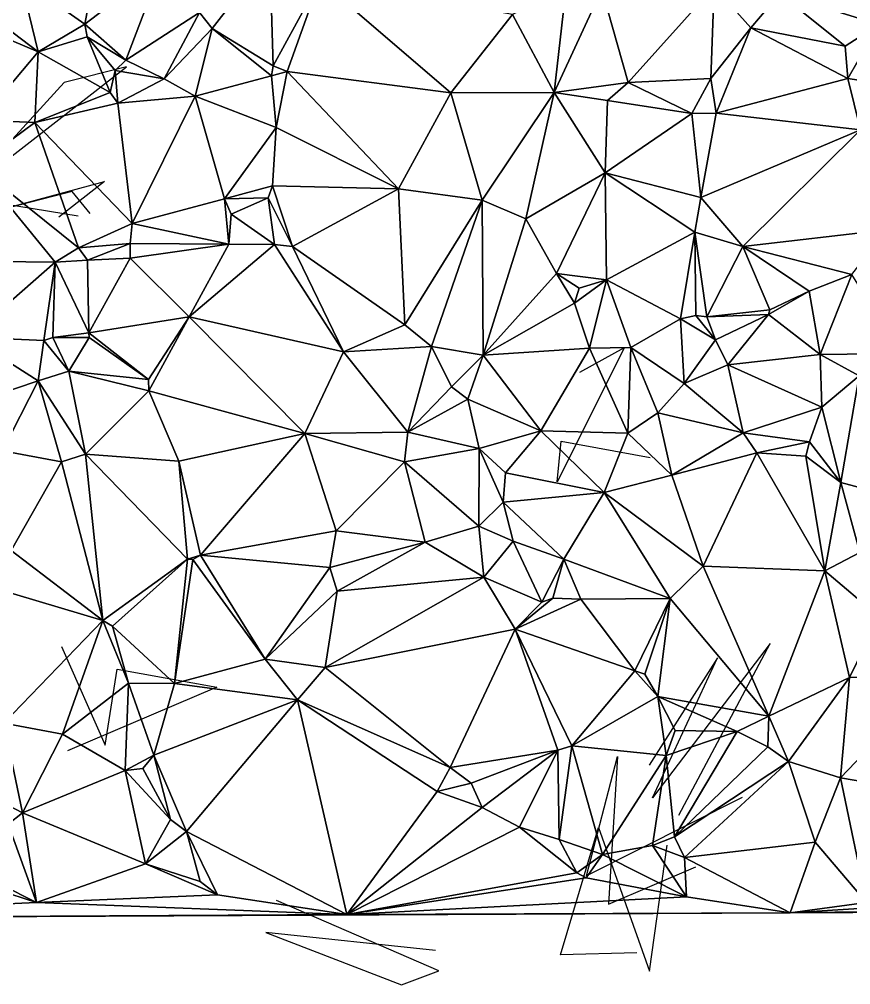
# Model space of a CAD drawing. Header units: metres. Extents: x -15 to 15.6, y -15.7 to 15.2.
# Drawn here: x -3.86 to 4.88, y -15.7 to -5.55 of the extents above; entities that cross this region are included whole.
import ezdxf

# ---------------------------------------------------------------- set-up
doc = ezdxf.new("R2010")
doc.units = ezdxf.units.M
doc.layers.add('CRACKS', color=1, linetype='Continuous')
doc.layers.add('STREET_MESH', color=7, linetype='Continuous')

msp = doc.modelspace()

# ---------------------------------------------------------------- linework, layer by layer
at = {"layer": 'CRACKS'}
for points in [[(-3.239, -7.62, 0.1), (-4.491, -7.415, 0.1), (-2.731, -6.049, 0.1), (-3.389, -6.215, 0.1), (-4.115, -7.009, 0.1)], [(-3.114, -7.592, 0.1), (-3.304, -7.361, 0.1), (-4.38, -7.636, 0.1), (-2.964, -7.255, 0.1), (-3.445, -7.629, 0.1)], [(2.034, -9.26, 0.1), (2.502, -9.002, 0.1), (1.794, -10.414, 0.1), (1.837, -9.986, 0.1), (2.773, -10.157, 0.1)], [(-3.417, -12.144, 0.1), (-2.957, -13.183, 0.1), (-2.829, -12.382, 0.1), (-1.784, -12.572, 0.1), (-3.351, -13.241, 0.1)], [(3.073, -13.918, 0.1), (4.034, -12.115, 0.1), (2.795, -13.736, 0.1), (3.481, -12.266, 0.1), (2.762, -13.393, 0.1)], [(3.738, -13.734, 0.1), (2.104, -14.558, 0.1), (2.428, -13.302, 0.1), (2.335, -14.855, 0.1), (3.252, -14.462, 0.1)], [(2.63, -15.368, 0.1), (1.829, -15.387, 0.1), (2.228, -14.05, 0.1), (2.765, -15.558, 0.1), (2.95, -14.234, 0.1)], [(0.516, -15.341, 0.1), (-1.268, -15.151, 0.1), (0.157, -15.701, 0.1), (0.549, -15.556, 0.1), (-1.156, -14.817, 0.1)]]:
    msp.add_polyline3d(points, dxfattribs=at)
at = {"layer": 'STREET_MESH'}
for points in [[(-3.17, -5.602), (-2.931, -4.329), (-3.847, -5.124)], [(-2.931, -4.329), (-3.17, -5.602), (-2.358, -4.978)], [(5.416, -4.291), (4.852, -4.627), (5.174, -5.604)], [(5.174, -5.604), (4.852, -4.627), (4.133, -5.28)], [(-1.965, -5.477), (-1.831, -5.646), (-1.224, -4.865)], [(-1.831, -5.646), (-1.192, -6.04), (-1.224, -4.865)], [(-1.192, -6.04), (-0.7, -5.139), (-1.224, -4.865)], [(-2.358, -4.978), (-3.17, -5.602), (-2.738, -5.979)], [(-1.965, -5.477), (-2.358, -4.978), (-2.738, -5.979)], [(-4.191, -5.494), (-3.66, -5.891), (-3.847, -5.124)], [(-3.66, -5.891), (-3.17, -5.602), (-3.847, -5.124)], [(-0.7, -5.139), (-1.192, -6.04), (-1.044, -6.098)], [(-0.7, -5.139), (-1.044, -6.098), (0.677, -6.322)], [(-0.7, -5.139), (0.677, -6.322), (1.325, -5.499)], [(1.761, -6.32), (1.888, -5.207), (1.325, -5.499)], [(1.888, -5.207), (1.761, -6.32), (2.262, -5.234)], [(1.761, -6.32), (2.542, -6.214), (2.262, -5.234)], [(2.262, -5.234), (2.542, -6.214), (3.444, -5.206)], [(2.542, -6.214), (3.411, -6.174), (3.444, -5.206)], [(3.411, -6.174), (3.83, -5.641), (3.444, -5.206)], [(3.83, -5.641), (4.133, -5.28), (3.444, -5.206)], [(3.83, -5.641), (4.822, -5.831), (4.133, -5.28)], [(4.822, -5.831), (5.174, -5.604), (4.133, -5.28)], [(-2.337, -6.176), (-1.965, -5.477), (-2.738, -5.979)], [(-1.831, -5.646), (-1.965, -5.477), (-2.337, -6.176)], [(-3.66, -5.891), (-4.191, -5.494), (-4.224, -5.654)], [(0.677, -6.322), (1.761, -6.32), (1.325, -5.499)], [(-4.268, -6.611), (-3.66, -5.891), (-4.224, -5.654)], [(-3.145, -5.733), (-3.17, -5.602), (-3.66, -5.891)], [(-3.17, -5.602), (-3.145, -5.733), (-2.738, -5.979)], [(-1.831, -5.646), (-2.337, -6.176), (-2.011, -6.359)], [(-1.208, -6.143), (-1.831, -5.646), (-2.011, -6.359)], [(-1.208, -6.143), (-1.192, -6.04), (-1.831, -5.646)], [(3.465, -6.537), (3.83, -5.641), (3.411, -6.174)], [(3.83, -5.641), (3.465, -6.537), (4.849, -6.172)], [(4.822, -5.831), (3.83, -5.641), (4.849, -6.172)], [(5.174, -5.604), (4.822, -5.831), (4.849, -6.172)], [(5.174, -5.604), (4.849, -6.172), (6.294, -6.395)], [(-2.904, -6.318), (-3.145, -5.733), (-3.66, -5.891)], [(-3.145, -5.733), (-2.853, -6.09), (-2.738, -5.979)], [(-3.145, -5.733), (-2.904, -6.318), (-2.853, -6.09)], [(-3.694, -6.634), (-3.66, -5.891), (-4.268, -6.611)], [(-3.694, -6.634), (-2.904, -6.318), (-3.66, -5.891)], [(-2.853, -6.09), (-2.337, -6.176), (-2.738, -5.979)], [(-2.853, -6.09), (-2.904, -6.318), (-2.822, -6.431)], [(-2.337, -6.176), (-2.853, -6.09), (-2.822, -6.431)], [(-1.192, -6.04), (-1.208, -6.143), (-1.044, -6.098)], [(-2.011, -6.359), (-2.337, -6.176), (-2.822, -6.431)], [(-1.16, -6.687), (-1.208, -6.143), (-2.011, -6.359)], [(-1.044, -6.098), (-1.208, -6.143), (-1.16, -6.687)], [(-1.044, -6.098), (-1.16, -6.687), (0.128, -7.331)], [(0.677, -6.322), (-1.044, -6.098), (0.128, -7.331)], [(2.542, -6.214), (3.208, -6.541), (3.411, -6.174)], [(3.208, -6.541), (3.465, -6.537), (3.411, -6.174)], [(4.849, -6.172), (3.465, -6.537), (4.982, -6.711)], [(4.849, -6.172), (4.982, -6.711), (6.294, -6.395)], [(2.542, -6.214), (1.761, -6.32), (2.325, -6.404)], [(3.208, -6.541), (2.542, -6.214), (2.325, -6.404)], [(-2.904, -6.318), (-3.694, -6.634), (-2.822, -6.431)], [(-2.011, -6.359), (-2.822, -6.431), (-2.672, -7.698)], [(-1.703, -7.437), (-2.011, -6.359), (-2.672, -7.698)], [(-1.703, -7.437), (-1.16, -6.687), (-2.011, -6.359)], [(1.007, -7.452), (0.677, -6.322), (0.128, -7.331)], [(0.677, -6.322), (1.007, -7.452), (1.761, -6.32)], [(1.761, -6.32), (1.007, -7.452), (1.464, -7.647)], [(2.297, -7.165), (1.761, -6.32), (1.464, -7.647)], [(1.761, -6.32), (2.297, -7.165), (2.325, -6.404)], [(-2.822, -6.431), (-3.694, -6.634), (-2.672, -7.698)], [(2.297, -7.165), (3.208, -6.541), (2.325, -6.404)], [(2.297, -7.165), (3.303, -7.424), (3.208, -6.541)], [(3.303, -7.424), (3.465, -6.537), (3.208, -6.541)], [(3.465, -6.537), (3.303, -7.424), (4.982, -6.711)], [(-4.312, -7.092), (-3.694, -6.634), (-4.268, -6.611)], [(-3.694, -6.634), (-4.312, -7.092), (-3.237, -7.953)], [(-3.694, -6.634), (-3.237, -7.953), (-2.672, -7.698)], [(-1.703, -7.437), (-1.196, -7.301), (-1.16, -6.687)], [(-1.16, -6.687), (-1.196, -7.301), (0.128, -7.331)], [(3.303, -7.424), (3.745, -7.94), (4.982, -6.711)], [(3.745, -7.94), (5.255, -7.765), (4.982, -6.711)], [(-5.025, -8.087), (-3.481, -8.104), (-4.312, -7.092)], [(-4.312, -7.092), (-3.481, -8.104), (-3.237, -7.953)], [(1.786, -8.224), (2.297, -7.165), (1.464, -7.647)], [(2.297, -7.165), (1.786, -8.224), (2.313, -8.288)], [(3.242, -7.788), (2.297, -7.165), (2.313, -8.288)], [(3.242, -7.788), (3.303, -7.424), (2.297, -7.165)], [(-1.703, -7.437), (-1.244, -7.429), (-1.196, -7.301)], [(-1.196, -7.301), (-1.244, -7.429), (-0.989, -7.94)], [(-1.196, -7.301), (-0.989, -7.94), (0.128, -7.331)], [(-0.989, -7.94), (0.194, -8.764), (0.128, -7.331)], [(0.194, -8.764), (1.007, -7.452), (0.128, -7.331)], [(-1.657, -7.914), (-1.703, -7.437), (-2.672, -7.698)], [(-1.703, -7.437), (-1.632, -7.6), (-1.244, -7.429)], [(-1.632, -7.6), (-1.703, -7.437), (-1.657, -7.914)], [(-1.244, -7.429), (-1.632, -7.6), (-1.175, -7.919)], [(-1.244, -7.429), (-1.175, -7.919), (-0.989, -7.94)], [(0.473, -8.989), (1.007, -7.452), (0.194, -8.764)], [(1.007, -7.452), (0.473, -8.989), (1.018, -9.08)], [(1.464, -7.647), (1.007, -7.452), (1.018, -9.08)], [(3.745, -7.94), (3.303, -7.424), (3.242, -7.788)], [(-1.175, -7.919), (-1.632, -7.6), (-1.657, -7.914)], [(-3.237, -7.953), (-2.692, -7.909), (-2.672, -7.698)], [(-2.692, -7.909), (-1.657, -7.914), (-2.672, -7.698)], [(1.786, -8.224), (1.464, -7.647), (1.018, -9.08)], [(3.092, -8.698), (3.242, -7.788), (2.313, -8.288)], [(3.092, -8.698), (3.251, -8.663), (3.242, -7.788)], [(3.251, -8.663), (3.366, -8.68), (3.242, -7.788)], [(3.366, -8.68), (3.745, -7.94), (3.242, -7.788)], [(5.255, -7.765), (3.745, -7.94), (4.891, -8.235)], [(-3.142, -8.081), (-2.692, -7.909), (-3.237, -7.953)], [(-2.692, -7.909), (-3.142, -8.081), (-2.692, -8.063)], [(-2.692, -7.909), (-2.692, -8.063), (-1.657, -7.914)], [(-2.692, -8.063), (-2.073, -8.68), (-1.657, -7.914)], [(-2.073, -8.68), (-1.175, -7.919), (-1.657, -7.914)], [(-3.481, -8.104), (-3.142, -8.081), (-3.237, -7.953)], [(-1.175, -7.919), (-2.073, -8.68), (-0.451, -9.046)], [(-0.989, -7.94), (-1.175, -7.919), (-0.451, -9.046)], [(0.194, -8.764), (-0.989, -7.94), (-0.451, -9.046)], [(3.745, -7.94), (3.366, -8.68), (4.031, -8.606)], [(3.745, -7.94), (4.443, -8.408), (4.891, -8.235)], [(4.443, -8.408), (3.745, -7.94), (4.031, -8.606)], [(-5.025, -8.087), (-4.382, -8.891), (-3.481, -8.104)], [(-3.481, -8.104), (-4.382, -8.891), (-3.602, -8.927)], [(-3.505, -8.897), (-3.481, -8.104), (-3.602, -8.927)], [(-3.481, -8.104), (-3.505, -8.897), (-3.129, -8.847)], [(-3.142, -8.081), (-3.481, -8.104), (-3.129, -8.847)], [(-2.692, -8.063), (-3.142, -8.081), (-3.129, -8.847)], [(-2.692, -8.063), (-3.129, -8.847), (-2.073, -8.68)], [(1.975, -8.535), (1.786, -8.224), (1.018, -9.08)], [(2.024, -8.378), (1.786, -8.224), (1.975, -8.535)], [(1.786, -8.224), (2.024, -8.378), (2.313, -8.288)], [(1.975, -8.535), (2.135, -9.007), (2.313, -8.288)], [(2.024, -8.378), (1.975, -8.535), (2.313, -8.288)], [(2.135, -9.007), (2.57, -9.002), (2.313, -8.288)], [(2.57, -9.002), (3.092, -8.698), (2.313, -8.288)], [(4.443, -8.408), (4.557, -9.074), (4.891, -8.235)], [(4.891, -8.235), (4.557, -9.074), (5.408, -9.064)], [(4.443, -8.408), (4.017, -8.653), (4.557, -9.074)], [(4.017, -8.653), (4.443, -8.408), (4.031, -8.606)], [(2.135, -9.007), (1.975, -8.535), (1.018, -9.08)], [(3.366, -8.68), (4.017, -8.653), (4.031, -8.606)], [(-3.129, -8.847), (-2.501, -9.339), (-2.073, -8.68)], [(-2.073, -8.68), (-2.501, -9.339), (-2.497, -9.457)], [(-0.858, -9.907), (-2.073, -8.68), (-2.497, -9.457)], [(-2.073, -8.68), (-0.858, -9.907), (-0.451, -9.046)], [(3.13, -9.379), (3.092, -8.698), (2.57, -9.002)], [(3.092, -8.698), (3.458, -8.92), (3.251, -8.663)], [(3.092, -8.698), (3.13, -9.379), (3.458, -8.92)], [(3.458, -8.92), (3.366, -8.68), (3.251, -8.663)], [(4.017, -8.653), (3.366, -8.68), (3.458, -8.92)], [(3.588, -9.182), (4.017, -8.653), (3.458, -8.92)], [(4.017, -8.653), (3.588, -9.182), (4.557, -9.074)], [(0.473, -8.989), (0.194, -8.764), (-0.451, -9.046)], [(-4.382, -8.891), (-4.627, -9.678), (-3.659, -9.351)], [(-3.602, -8.927), (-4.382, -8.891), (-3.659, -9.351)], [(-3.34, -9.25), (-3.602, -8.927), (-3.659, -9.351)], [(-3.505, -8.897), (-3.602, -8.927), (-3.34, -9.25)], [(-3.505, -8.897), (-3.124, -8.897), (-3.129, -8.847)], [(-3.124, -8.897), (-3.505, -8.897), (-3.34, -9.25)], [(-2.501, -9.339), (-3.124, -8.897), (-3.34, -9.25)], [(-3.124, -8.897), (-2.501, -9.339), (-3.129, -8.847)], [(3.13, -9.379), (3.588, -9.182), (3.458, -8.92)], [(0.223, -9.891), (0.473, -8.989), (-0.451, -9.046)], [(0.223, -9.891), (0.684, -9.416), (0.473, -8.989)], [(0.473, -8.989), (0.684, -9.416), (1.018, -9.08)], [(2.135, -9.007), (1.018, -9.08), (1.623, -9.878)], [(2.537, -9.903), (2.135, -9.007), (1.623, -9.878)], [(2.135, -9.007), (2.537, -9.903), (2.57, -9.002)], [(2.537, -9.903), (2.853, -9.688), (2.57, -9.002)], [(2.853, -9.688), (3.13, -9.379), (2.57, -9.002)], [(-0.858, -9.907), (0.223, -9.891), (-0.451, -9.046)], [(0.684, -9.416), (0.856, -9.543), (1.018, -9.08)], [(1.018, -9.08), (0.856, -9.543), (1.623, -9.878)], [(3.588, -9.182), (4.575, -9.627), (4.557, -9.074)], [(4.557, -9.074), (4.967, -9.298), (5.408, -9.064)], [(4.575, -9.627), (4.967, -9.298), (4.557, -9.074)], [(3.13, -9.379), (3.749, -9.897), (3.588, -9.182)], [(3.588, -9.182), (3.749, -9.897), (4.575, -9.627)], [(-3.163, -10.123), (-3.34, -9.25), (-3.659, -9.351)], [(-3.34, -9.25), (-3.163, -10.123), (-2.497, -9.457)], [(-2.501, -9.339), (-3.34, -9.25), (-2.497, -9.457)], [(4.967, -9.298), (4.575, -9.627), (4.775, -10.419)], [(5.258, -10.549), (4.967, -9.298), (4.775, -10.419)], [(-4.627, -9.678), (-4.035, -10.087), (-3.659, -9.351)], [(-4.035, -10.087), (-3.417, -10.202), (-3.659, -9.351)], [(-3.417, -10.202), (-3.163, -10.123), (-3.659, -9.351)], [(0.684, -9.416), (0.223, -9.891), (0.856, -9.543)], [(3.749, -9.897), (3.13, -9.379), (2.853, -9.688)], [(-3.163, -10.123), (-2.182, -10.197), (-2.497, -9.457)], [(-2.182, -10.197), (-0.858, -9.907), (-2.497, -9.457)], [(0.223, -9.891), (0.975, -10.064), (0.856, -9.543)], [(0.856, -9.543), (0.975, -10.064), (1.623, -9.878)], [(3.749, -9.897), (4.448, -9.994), (4.575, -9.627)], [(4.575, -9.627), (4.448, -9.994), (4.775, -10.419)], [(2.853, -9.688), (2.537, -9.903), (3.001, -10.345)], [(3.749, -9.897), (2.853, -9.688), (3.001, -10.345)], [(-0.858, -9.907), (-2.182, -10.197), (-1.955, -11.186)], [(-0.529, -10.93), (-0.858, -9.907), (-1.955, -11.186)], [(0.19, -10.202), (0.223, -9.891), (-0.858, -9.907)], [(-0.529, -10.93), (0.19, -10.202), (-0.858, -9.907)], [(0.223, -9.891), (0.19, -10.202), (0.975, -10.064)], [(0.975, -10.064), (1.252, -10.319), (1.623, -9.878)], [(1.252, -10.319), (2.288, -10.525), (1.623, -9.878)], [(2.288, -10.525), (2.537, -9.903), (1.623, -9.878)], [(2.537, -9.903), (2.288, -10.525), (3.001, -10.345)], [(3.894, -10.107), (3.749, -9.897), (3.001, -10.345)], [(4.448, -9.994), (3.749, -9.897), (3.894, -10.107)], [(4.408, -10.145), (4.448, -9.994), (3.894, -10.107)], [(4.448, -9.994), (4.408, -10.145), (4.775, -10.419)], [(-3.417, -10.202), (-4.035, -10.087), (-3.945, -11.136)], [(-3.417, -10.202), (-2.982, -11.87), (-3.163, -10.123)], [(-2.092, -11.228), (-2.182, -10.197), (-3.163, -10.123)], [(-2.982, -11.87), (-2.092, -11.228), (-3.163, -10.123)], [(0.19, -10.202), (0.97, -10.88), (0.975, -10.064)], [(0.97, -10.88), (1.225, -10.626), (0.975, -10.064)], [(1.225, -10.626), (1.252, -10.319), (0.975, -10.064)], [(3.33, -11.299), (3.894, -10.107), (3.001, -10.345)], [(3.894, -10.107), (3.33, -11.299), (4.608, -11.35)], [(4.408, -10.145), (3.894, -10.107), (4.608, -11.35)], [(4.408, -10.145), (4.608, -11.35), (4.775, -10.419)], [(-2.982, -11.87), (-3.417, -10.202), (-3.945, -11.136)], [(-2.182, -10.197), (-2.092, -11.228), (-1.955, -11.186)], [(0.19, -10.202), (-0.529, -10.93), (0.406, -11.049)], [(0.97, -10.88), (0.19, -10.202), (0.406, -11.049)], [(1.252, -10.319), (1.225, -10.626), (2.288, -10.525)], [(2.288, -10.525), (3.33, -11.299), (3.001, -10.345)], [(4.608, -11.35), (4.974, -11.155), (4.775, -10.419)], [(4.974, -11.155), (5.258, -10.549), (4.775, -10.419)], [(1.225, -10.626), (1.863, -11.227), (2.288, -10.525)], [(2.288, -10.525), (1.863, -11.227), (2.981, -11.642)], [(3.33, -11.299), (2.288, -10.525), (2.981, -11.642)], [(1.225, -10.626), (0.97, -10.88), (1.331, -11.037)], [(1.863, -11.227), (1.225, -10.626), (1.331, -11.037)], [(-0.595, -11.314), (-0.529, -10.93), (-1.955, -11.186)], [(-0.529, -10.93), (-0.595, -11.314), (0.406, -11.049)], [(1.022, -11.417), (0.97, -10.88), (0.406, -11.049)], [(0.97, -10.88), (1.022, -11.417), (1.331, -11.037)], [(-0.595, -11.314), (-0.517, -11.562), (0.406, -11.049)], [(-0.517, -11.562), (1.022, -11.417), (0.406, -11.049)], [(1.022, -11.417), (1.632, -11.678), (1.331, -11.037)], [(1.632, -11.678), (1.863, -11.227), (1.331, -11.037)], [(-4.359, -11.463), (-2.982, -11.87), (-3.945, -11.136)], [(5.177, -11.833), (4.974, -11.155), (4.608, -11.35)], [(-2.982, -11.87), (-2.878, -11.933), (-2.092, -11.228)], [(-2.092, -11.228), (-2.878, -11.933), (-2.228, -12.533)], [(-2.036, -11.229), (-2.092, -11.228), (-2.228, -12.533)], [(-1.276, -12.277), (-2.036, -11.229), (-2.228, -12.533)], [(-2.092, -11.228), (-2.036, -11.229), (-1.955, -11.186)], [(-2.036, -11.229), (-1.276, -12.277), (-1.955, -11.186)], [(-1.276, -12.277), (-0.595, -11.314), (-1.955, -11.186)], [(1.75, -11.637), (1.863, -11.227), (1.632, -11.678)], [(1.863, -11.227), (1.75, -11.637), (2.043, -11.646)], [(1.863, -11.227), (2.043, -11.646), (2.981, -11.642)], [(-1.276, -12.277), (-0.517, -11.562), (-0.595, -11.314)], [(4.02, -12.877), (3.33, -11.299), (2.981, -11.642)], [(3.33, -11.299), (4.02, -12.877), (4.608, -11.35)], [(4.608, -11.35), (4.02, -12.877), (4.867, -12.47)], [(5.177, -11.833), (4.608, -11.35), (4.867, -12.47)], [(-2.982, -11.87), (-4.359, -11.463), (-4.021, -12.95)], [(1.022, -11.417), (-0.643, -12.365), (1.354, -11.963)], [(-0.517, -11.562), (-0.643, -12.365), (1.022, -11.417)], [(1.632, -11.678), (1.022, -11.417), (1.354, -11.963)], [(-0.517, -11.562), (-1.276, -12.277), (-0.643, -12.365)], [(2.043, -11.646), (1.75, -11.637), (1.354, -11.963)], [(1.75, -11.637), (1.632, -11.678), (1.354, -11.963)], [(2.609, -12.402), (2.043, -11.646), (1.354, -11.963)], [(2.043, -11.646), (2.609, -12.402), (2.981, -11.642)], [(2.609, -12.402), (2.714, -12.436), (2.981, -11.642)], [(2.714, -12.436), (2.854, -12.67), (2.981, -11.642)], [(2.854, -12.67), (4.02, -12.877), (2.981, -11.642)], [(-3.404, -13.066), (-2.982, -11.87), (-4.021, -12.95)], [(-2.712, -12.529), (-2.982, -11.87), (-3.404, -13.066)], [(-2.712, -12.529), (-2.878, -11.933), (-2.982, -11.87)], [(5.794, -12.457), (5.177, -11.833), (4.867, -12.47)], [(-2.878, -11.933), (-2.712, -12.529), (-2.228, -12.533)], [(-0.643, -12.365), (0.671, -13.418), (1.354, -11.963)], [(0.671, -13.418), (1.8, -13.235), (1.354, -11.963)], [(1.8, -13.235), (1.948, -13.191), (1.354, -11.963)], [(1.948, -13.191), (2.609, -12.402), (1.354, -11.963)], [(-0.936, -12.705), (-1.276, -12.277), (-2.228, -12.533)], [(-1.276, -12.277), (-0.936, -12.705), (-0.643, -12.365)], [(-0.936, -12.705), (0.671, -13.418), (-0.643, -12.365)], [(2.609, -12.402), (1.948, -13.191), (2.854, -12.67)], [(2.714, -12.436), (2.609, -12.402), (2.854, -12.67)], [(4.02, -12.877), (4.226, -13.353), (4.867, -12.47)], [(4.226, -13.353), (4.772, -13.527), (4.867, -12.47)], [(4.772, -13.527), (5.794, -12.457), (4.867, -12.47)], [(5.794, -12.457), (4.772, -13.527), (6.724, -13.858)], [(-2.712, -12.529), (-3.404, -13.066), (-2.747, -13.45)], [(-2.712, -12.529), (-2.747, -13.45), (-2.445, -13.287)], [(-2.228, -12.533), (-2.712, -12.529), (-2.445, -13.287)], [(-0.936, -12.705), (-2.228, -12.533), (-2.445, -13.287)], [(1.948, -13.191), (2.94, -13.291), (2.854, -12.67)], [(3.686, -13.038), (4.02, -12.877), (2.854, -12.67)], [(2.94, -13.291), (3.034, -13.028), (2.854, -12.67)], [(3.034, -13.028), (3.686, -13.038), (2.854, -12.67)], [(-2.101, -14.091), (-0.936, -12.705), (-2.445, -13.287)], [(-0.936, -12.705), (-2.101, -14.091), (-0.417, -14.964)], [(0.533, -13.67), (-0.936, -12.705), (-0.417, -14.964)], [(0.671, -13.418), (-0.936, -12.705), (0.533, -13.67)], [(3.686, -13.038), (4.007, -13.201), (4.02, -12.877)], [(4.007, -13.201), (4.226, -13.353), (4.02, -12.877)], [(-4.441, -13.57), (-3.826, -13.895), (-4.021, -12.95)], [(-3.826, -13.895), (-3.404, -13.066), (-4.021, -12.95)], [(-2.747, -13.45), (-3.404, -13.066), (-3.826, -13.895)], [(3.686, -13.038), (3.034, -13.028), (2.94, -13.291)], [(3.029, -14.146), (3.686, -13.038), (2.94, -13.291)], [(4.007, -13.201), (3.686, -13.038), (3.029, -14.146)], [(1.815, -14.175), (1.948, -13.191), (1.8, -13.235)], [(1.948, -13.191), (1.815, -14.175), (2.27, -14.331)], [(2.94, -13.291), (1.948, -13.191), (2.27, -14.331)], [(-2.747, -13.45), (-2.559, -13.429), (-2.445, -13.287)], [(-2.559, -13.429), (-2.27, -13.965), (-2.445, -13.287)], [(-2.27, -13.965), (-2.101, -14.091), (-2.445, -13.287)], [(0.671, -13.418), (0.891, -13.581), (1.8, -13.235)], [(0.891, -13.581), (1.007, -13.838), (1.8, -13.235)], [(1.007, -13.838), (1.398, -14.046), (1.8, -13.235)], [(1.398, -14.046), (1.815, -14.175), (1.8, -13.235)], [(2.796, -14.239), (2.94, -13.291), (2.27, -14.331)], [(2.796, -14.239), (3.029, -14.146), (2.94, -13.291)], [(4.226, -13.353), (4.007, -13.201), (3.029, -14.146)], [(3.132, -14.364), (4.226, -13.353), (3.029, -14.146)], [(4.226, -13.353), (3.132, -14.364), (4.506, -14.203)], [(4.772, -13.527), (4.226, -13.353), (4.506, -14.203)], [(-2.534, -14.43), (-2.747, -13.45), (-3.826, -13.895)], [(-2.27, -13.965), (-2.559, -13.429), (-2.747, -13.45)], [(-2.534, -14.43), (-2.27, -13.965), (-2.747, -13.45)], [(0.891, -13.581), (0.671, -13.418), (0.533, -13.67)], [(-4.441, -13.57), (-3.977, -14.014), (-3.826, -13.895)], [(1.007, -13.838), (0.891, -13.581), (0.533, -13.67)], [(5.046, -14.836), (4.772, -13.527), (4.506, -14.203)], [(4.772, -13.527), (5.046, -14.836), (6.724, -13.858)], [(1.007, -13.838), (0.533, -13.67), (-0.417, -14.964)], [(-3.826, -13.895), (-3.977, -14.014), (-3.678, -14.838)], [(-2.534, -14.43), (-3.826, -13.895), (-3.678, -14.838)], [(1.398, -14.046), (1.007, -13.838), (-0.417, -14.964)], [(-2.101, -14.091), (-2.27, -13.965), (-2.534, -14.43)], [(-3.977, -14.014), (-4.43, -14.459), (-3.678, -14.838)], [(-2.101, -14.091), (-2.534, -14.43), (-1.959, -14.617)], [(-1.777, -14.756), (-2.101, -14.091), (-1.959, -14.617)], [(-2.101, -14.091), (-1.777, -14.756), (-0.417, -14.964)], [(2.001, -14.526), (1.398, -14.046), (-0.417, -14.964)], [(1.815, -14.175), (1.398, -14.046), (2.001, -14.526)], [(2.27, -14.331), (1.815, -14.175), (2.001, -14.526)], [(2.796, -14.239), (3.132, -14.364), (3.029, -14.146)], [(3.132, -14.364), (4.243, -14.945), (4.506, -14.203)], [(4.243, -14.945), (5.046, -14.836), (4.506, -14.203)], [(2.796, -14.239), (2.27, -14.331), (3.152, -14.778)], [(3.132, -14.364), (2.796, -14.239), (3.152, -14.778)], [(2.27, -14.331), (2.001, -14.526), (2.1, -14.579)], [(3.152, -14.778), (2.27, -14.331), (2.1, -14.579)], [(3.132, -14.364), (3.152, -14.778), (4.243, -14.945)], [(-4.43, -14.459), (-4.503, -14.57), (-3.678, -14.838)], [(-1.777, -14.756), (-2.534, -14.43), (-3.678, -14.838)], [(-2.534, -14.43), (-1.777, -14.756), (-1.959, -14.617)], [(-3.678, -14.838), (-4.503, -14.57), (-7.276, -15)], [(2.001, -14.526), (-0.417, -14.964), (2.1, -14.579)], [(-0.417, -14.964), (3.152, -14.778), (2.1, -14.579)], [(4.243, -14.945), (10.349, -14.854), (8.207, -14.698)], [(5.046, -14.836), (4.243, -14.945), (8.207, -14.698)], [(-0.417, -14.964), (-1.777, -14.756), (-3.678, -14.838)], [(4.243, -14.945), (3.152, -14.778), (-0.417, -14.964)], [(-0.417, -14.964), (-3.678, -14.838), (-7.276, -15)], [(4.243, -14.945), (12.156, -14.902), (10.349, -14.854)], [(4.243, -14.945), (-0.417, -14.964), (-7.276, -15)]]:
    msp.add_3dface(points, dxfattribs=at)

doc.saveas('drawing.dxf')
